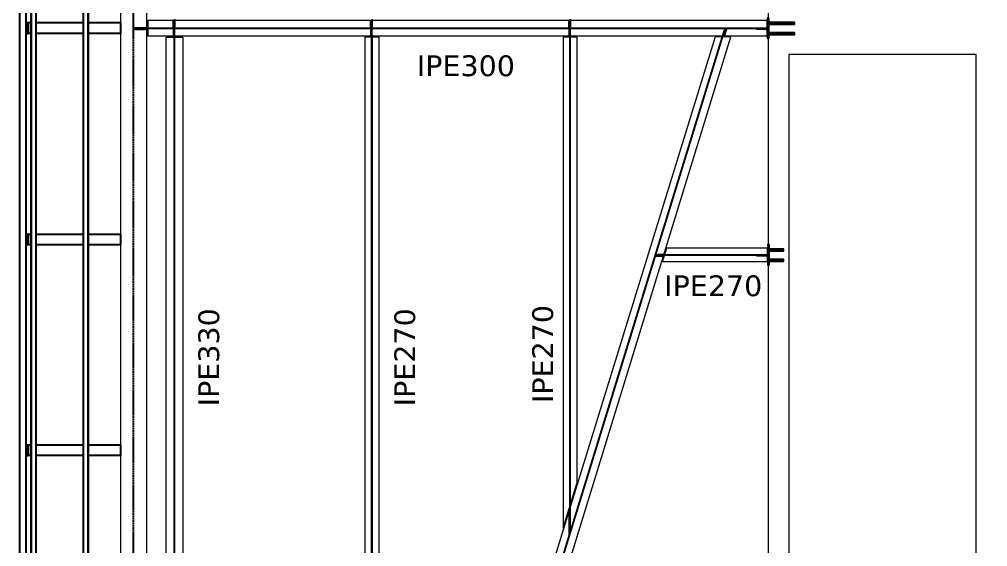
# Model space of a CAD drawing. Header units: millimetres. Extents: x -6598 to 74598, y -11659 to 33736.
# Drawn here: x -1098 to 8212, y 3134 to 8208 of the extents above; entities that cross this region are included whole.
import ezdxf

# ---------------------------------------------------------------- set-up
doc = ezdxf.new("R2010")
doc.units = ezdxf.units.MM
doc.header["$LTSCALE"] = 0.95
doc.linetypes.add('DXK_LINE_DOT3', pattern=[5.9187, 2.979, -0.9799, 0.9799, -0.9799])
for name, color, linetype, lineweight in [('0-1', 7, 'Continuous', 5), ('E_B_PLACA-1', 10, 'Continuous', 25), ('E_B_PLACA-2', 254, 'Continuous', 25), ('E_TEXTO', 3, 'Continuous', 9), ('E_VIGAS', 5, 'Continuous', 9), ('E_VIGAS-1', 5, 'Continuous', 25), ('E_VIGAS-2', 10, 'Continuous', 25), ('HCB-VIGAS', 4, 'Continuous', 15), ('HCB_ALMA', 255, 'Continuous', 5)]:
    doc.layers.add(name, color=color, linetype=linetype, lineweight=lineweight)
doc.layers.add('HCB-EJES', color=1, linetype='Continuous')
doc.layers.add('HCB-PLATINAS', color=5, linetype='Continuous')
doc.styles.add('VERDANA', font='verdana.ttf')

# ---------------------------------------------------------------- blocks, each defined once
blk = doc.blocks.new('EST_SFM_VIGA-METALICA-SECCION-C - EST_SFM_VIGA-METALICA-UPN160-1602621-_58_00m_N_E_-NIVEL-15 DOC')
at = {"layer": 'E_VIGAS-1'}
for p, q in [((14.4664, 0.0471), (-14.4554, 0.0471)), ((-14.46, -0.0179), (14.471, -0.0179))]:
    blk.add_line(p, q, dxfattribs=at)
blk = doc.blocks.new('EST_SFM_VIGA-METALICA-SECCION-C - EST_SFM_VIGA-METALICA-UPN100-1529610-_58_00m_N_E_-NIVEL-15 DOC')
at = {"layer": 'E_VIGAS-2'}
for p, q in [((14.393, 0.0321), (-14.4413, 0.0321)), ((-14.4417, -0.0179), (14.3931, -0.0179))]:
    blk.add_line(p, q, dxfattribs=at)
blk = doc.blocks.new('EST_SFM_VIGA-METALICA-SECCION-C - EST_SFM_VIGA-METALICA-UPN100-1529678-_58_00m_N_E_-NIVEL-15 DOC')
at = {"layer": 'E_VIGAS-2'}
for p, q in [((13.3738, 0.0179), (-13.4222, 0.0179)), ((-13.5042, -0.0321), (13.4558, -0.0321))]:
    blk.add_line(p, q, dxfattribs=at)
blk = doc.blocks.new('DCTIB_CNI_EST_MOD-1A-FAC_0001_rvt-1-_58_00m_N_E_-NIVEL-15 DOC')
at = {"layer": 'E_B_PLACA-1'}
for p, q in [((-75.1475, 138.9949), (-75.1475, 167.83)), ((-74.5974, 166.8104), (-74.5974, 140.0145))]:
    blk.add_line(p, q, dxfattribs=at)
at = {"layer": 'E_B_PLACA-2'}
for p, q in [((-75.1475, 167.83), (-75.1475, 138.9949)), ((-74.5974, 140.0145), (-74.5974, 166.8104))]:
    blk.add_line(p, q, dxfattribs=at)
at = {"layer": 'E_VIGAS-1'}
for p, q in [((-75.1766, 148.8349), (-75.1954, 148.8349)), ((-75.1953, 148.7877), (-75.1815, 148.7877)), ((-75.1815, 148.7877), (-75.1765, 148.7877)), ((-75.1813, 148.7877), (-75.1764, 148.7877)), ((-75.1765, 148.7877), (-75.1813, 148.7877)), ((-75.1766, 148.8349), (-75.1754, 148.8349)), ((-75.1766, 148.7975), (-75.1766, 148.8349)), ((-75.1754, 148.7349), (-75.1754, 148.8349)), ((-75.1754, 148.8349), (-75.1754, 148.7349)), ((-75.1475, 148.8349), (-75.1754, 148.8349)), ((-74.6474, 148.8349), (-75.0975, 148.8349)), ((-74.2871, 148.8349), (-74.5974, 148.8349)), ((-74.2871, 148.8349), (-74.2871, 148.7349)), ((-75.1954, 148.7349), (-75.1766, 148.7349)), ((-75.1815, 148.7821), (-75.1953, 148.7821)), ((-75.1764, 148.7821), (-75.1815, 148.7821)), ((-75.1813, 148.7821), (-75.1765, 148.7821)), ((-75.1763, 148.7821), (-75.1813, 148.7821)), ((-75.1766, 148.7349), (-75.1766, 148.7723)), ((-75.1754, 148.7349), (-75.1766, 148.7349)), ((-75.1475, 148.7349), (-75.1754, 148.7349)), ((-74.6474, 148.7349), (-75.0975, 148.7349)), ((-74.2871, 148.7349), (-74.5974, 148.7349)), ((-75.1766, 146.8043), (-75.1954, 146.8043)), ((-75.1953, 146.7571), (-75.1815, 146.7571)), ((-75.1815, 146.7515), (-75.1953, 146.7515)), ((-75.1815, 146.7571), (-75.1765, 146.7571)), ((-75.1764, 146.7515), (-75.1815, 146.7515)), ((-75.1813, 146.7571), (-75.1764, 146.7571)), ((-75.1765, 146.7571), (-75.1813, 146.7571)), ((-75.1813, 146.7515), (-75.1765, 146.7515)), ((-75.1763, 146.7515), (-75.1813, 146.7515)), ((-75.1766, 146.7669), (-75.1766, 146.8043)), ((-75.1766, 146.8043), (-75.1754, 146.8043)), ((-75.1766, 146.7043), (-75.1766, 146.7417)), ((-75.1754, 146.7043), (-75.1754, 146.8043)), ((-75.1754, 146.8043), (-75.1475, 146.8043)), ((-75.1754, 146.8043), (-75.1754, 146.7043)), ((-75.0975, 146.8043), (-74.6474, 146.8043)), ((-74.5974, 146.8043), (-74.2863, 146.8043)), ((-74.2863, 146.8043), (-74.2863, 146.7043)), ((-75.1954, 146.7043), (-75.1766, 146.7043)), ((-75.1754, 146.7043), (-75.1766, 146.7043)), ((-75.1754, 146.7043), (-75.1475, 146.7043)), ((-75.0975, 146.7043), (-74.6474, 146.7043)), ((-74.5974, 146.7043), (-74.2863, 146.7043)), ((-75.1766, 144.7737), (-75.1954, 144.7737)), ((-75.1953, 144.7265), (-75.1815, 144.7265)), ((-75.1815, 144.7209), (-75.1953, 144.7209)), ((-75.1815, 144.7265), (-75.1765, 144.7265)), ((-75.1764, 144.7209), (-75.1815, 144.7209)), ((-75.1813, 144.7265), (-75.1764, 144.7265)), ((-75.1765, 144.7265), (-75.1813, 144.7265)), ((-75.1813, 144.7209), (-75.1765, 144.7209)), ((-75.1763, 144.7209), (-75.1813, 144.7209)), ((-75.1766, 144.7737), (-75.1754, 144.7737)), ((-75.1766, 144.7363), (-75.1766, 144.7737)), ((-75.1766, 144.6737), (-75.1766, 144.7111)), ((-75.1754, 144.6737), (-75.1754, 144.7737)), ((-75.1754, 144.7737), (-75.1754, 144.6737)), ((-75.1475, 144.7737), (-75.1754, 144.7737)), ((-74.6474, 144.7737), (-75.0975, 144.7737)), ((-74.2863, 144.7737), (-74.5974, 144.7737)), ((-74.2863, 144.7737), (-74.2863, 144.6737)), ((-75.1954, 144.6737), (-75.1766, 144.6737)), ((-75.1754, 144.6737), (-75.1766, 144.6737)), ((-75.1475, 144.6737), (-75.1754, 144.6737)), ((-74.6474, 144.6737), (-75.0975, 144.6737)), ((-74.2863, 144.6737), (-74.5974, 144.6737))]:
    blk.add_line(p, q, dxfattribs=at)
for points, knots in [([(-75.1815, 148.7877), (-75.181, 148.7877), (-75.1801, 148.7879), (-75.179, 148.7885), (-75.1781, 148.7895), (-75.1774, 148.7909), (-75.1771, 148.7923), (-75.1769, 148.7933), (-75.1767, 148.7949), (-75.1766, 148.7964), (-75.1766, 148.7975)], [0, 0, 0, 0, 0.142857, 0.285714, 0.428571, 0.571429, 0.678571, 0.732143, 0.785714, 1, 1, 1, 1]), ([(-75.1766, 148.7723), (-75.1766, 148.7731), (-75.1767, 148.7747), (-75.1769, 148.7769), (-75.1774, 148.7788), (-75.1782, 148.7806), (-75.1795, 148.7819), (-75.1808, 148.7821), (-75.1815, 148.7821)], [0, 0, 0, 0, 0.142857, 0.285714, 0.428571, 0.571429, 0.785714, 1, 1, 1, 1]), ([(-75.1815, 146.7571), (-75.181, 146.7571), (-75.1801, 146.7572), (-75.179, 146.7578), (-75.1781, 146.7589), (-75.1774, 146.7603), (-75.1771, 146.7616), (-75.1769, 146.7627), (-75.1767, 146.7643), (-75.1766, 146.7657), (-75.1766, 146.7669)], [0, 0, 0, 0, 0.142857, 0.285714, 0.428571, 0.571429, 0.678571, 0.732143, 0.785714, 1, 1, 1, 1]), ([(-75.1766, 146.7417), (-75.1766, 146.7425), (-75.1767, 146.7441), (-75.1769, 146.7463), (-75.1774, 146.7482), (-75.1782, 146.75), (-75.1795, 146.7512), (-75.1808, 146.7515), (-75.1815, 146.7515)], [0, 0, 0, 0, 0.142857, 0.285714, 0.428571, 0.571429, 0.785714, 1, 1, 1, 1]), ([(-75.1815, 144.7265), (-75.181, 144.7265), (-75.1801, 144.7266), (-75.179, 144.7272), (-75.1781, 144.7283), (-75.1774, 144.7297), (-75.1771, 144.731), (-75.1769, 144.732), (-75.1767, 144.7336), (-75.1766, 144.7351), (-75.1766, 144.7363)], [0, 0, 0, 0, 0.142857, 0.285714, 0.428571, 0.571429, 0.678571, 0.732143, 0.785714, 1, 1, 1, 1]), ([(-75.1766, 144.7111), (-75.1766, 144.7119), (-75.1767, 144.7134), (-75.1769, 144.7156), (-75.1774, 144.7176), (-75.1782, 144.7193), (-75.1795, 144.7206), (-75.1808, 144.7209), (-75.1815, 144.7209)], [0, 0, 0, 0, 0.142857, 0.285714, 0.428571, 0.571429, 0.785714, 1, 1, 1, 1])]:
    blk.add_open_spline(points, degree=3, knots=knots, dxfattribs=at)
for name, p, rotation in [('EST_SFM_VIGA-METALICA-SECCION-C - EST_SFM_VIGA-METALICA-UPN160-1602621-_58_00m_N_E_-NIVEL-15 DOC', (-75.2425, 153.4179), 270), ('EST_SFM_VIGA-METALICA-SECCION-C - EST_SFM_VIGA-METALICA-UPN100-1529610-_58_00m_N_E_-NIVEL-15 DOC', (-75.1296, 153.3882), 269.9999999999999), ('EST_SFM_VIGA-METALICA-SECCION-C - EST_SFM_VIGA-METALICA-UPN100-1529678-_58_00m_N_E_-NIVEL-15 DOC', (-74.6153, 153.3882), 270.0000000000001)]:
    blk.add_blockref(name, p, dxfattribs=dict(at, rotation=rotation))

msp = doc.modelspace()

# ---------------------------------------------------------------- linework, layer by layer
at = {"layer": 'E_VIGAS', "color": 30, "true_color": 0xf26722}
for points in [[(6101, 26596), (6101, -1095.8), (61901.2, -1095.7), (61901.1, 26596)], [(8100.9, 500.1), (8100.9, 7870.2), (6301, 7870.2), (6301, 500.1)]]:
    msp.add_lwpolyline(points, close=True, dxfattribs=at)
at = {"layer": 'HCB-EJES', "linetype": 'DXK_LINE_DOT3'}
msp.add_line((0.1, -5780.2), (0.1, 31280.5), dxfattribs=at)
at = {"layer": 'HCB-PLATINAS', "color": 4}
for points in [[(6106, 8222.6), (6106, 8022.6), (6100, 8022.6), (6100, 8222.6)], [(6107.1, 6042.9), (6107.1, 5842.9), (6101.1, 5842.9), (6101.1, 6042.9)]]:
    msp.add_lwpolyline(points, close=True, dxfattribs=at)
at = {"layer": 'HCB-PLATINAS', "color": 5}
for points in [[(6107.5, 8172.1), (6106, 8168.5), (6107.5, 8164.8), (6108.4, 8162.8), (6114, 8160.5), (6151.5, 8160.5), (6356, 8160.5), (6356, 8176.5), (6151.5, 8176.5), (6114, 8176.5), (6108.4, 8174.1)], [(6107.5, 8072.1), (6106, 8068.5), (6107.5, 8064.8), (6108.4, 8062.8), (6114, 8060.5), (6151.5, 8060.5), (6356, 8060.5), (6356, 8076.5), (6151.5, 8076.5), (6114, 8076.5), (6108.4, 8074.1)], [(6108.6, 5992.4), (6107.1, 5988.8), (6108.6, 5985.2), (6109.4, 5983.1), (6115.1, 5980.8), (6152.6, 5980.8), (6251.1, 5980.8), (6251.1, 5996.8), (6152.6, 5996.8), (6115.1, 5996.8), (6109.4, 5994.5)], [(6108.6, 5892.4), (6107.1, 5888.8), (6108.6, 5885.2), (6109.4, 5883.1), (6115.1, 5880.8), (6152.6, 5880.8), (6251.1, 5880.8), (6251.1, 5896.8), (6152.6, 5896.8), (6115.1, 5896.8), (6109.4, 5894.5)]]:
    msp.add_lwpolyline(points, close=True, dxfattribs=at)
at = {"layer": 'HCB-VIGAS'}
for points in [[(-125.1, 185.1), (125.9, 185.1), (126, 25315.1), (-125, 25315.1)], [(135.9, 8047.6), (6091.1, 8047.6), (6091.1, 8197.6), (135.9, 8197.6)], [(389.5, 8126.1), (379.5, 8126.1), (379.5, 8197.6), (389.5, 8197.6)], [(389.5, 8207.5), (395.7, 8207.5), (395.7, 8136.1), (389.5, 8136.1)], [(2289.5, 8126.2), (2279.5, 8126.2), (2279.5, 8197.6), (2289.5, 8197.6)], [(2289.5, 8207.6), (2295.7, 8207.6), (2295.7, 8136.2), (2289.5, 8136.2)], [(4194.6, 8126.2), (4184.6, 8126.2), (4184.6, 8197.6), (4194.6, 8197.6)], [(4194.6, 8207.6), (4200.8, 8207.6), (4200.8, 8136.2), (4194.6, 8136.2)], [(125.9, 8109.4), (125.9, 8119.4), (-0.1, 8119.4), (-0.1, 8109.4)], [(135.9, 8125.6), (11.7, 8125.6), (11.7, 8119.4), (135.9, 8119.4)], [(389.5, 8119), (379.5, 8119), (379.5, 8047.6), (389.5, 8047.6)], [(389.5, 8037.6), (395.7, 8037.6), (395.7, 8109), (389.5, 8109)], [(2289.5, 8119), (2279.5, 8119), (2279.5, 8047.5), (2289.5, 8047.5)], [(2289.5, 8037.6), (2295.7, 8037.6), (2295.7, 8109), (2289.5, 8109)], [(4194.4, 8119), (4184.4, 8119), (4184.4, 8047.5), (4194.4, 8047.5)], [(4194.4, 8037.5), (4200.6, 8037.5), (4200.6, 8109), (4194.4, 8109)], [(5668, 8038.3), (5661.1, 8038.3), (5683.4, 8110.7), (5690.3, 8110.7)], [(5692.8, 8119), (5703.3, 8119), (5681.3, 8047.6), (5670.9, 8047.6)], [(6100, 8119), (5990, 8119), (5990, 8113), (6100, 8113)], [(472.6, 895.2), (312.6, 895.2), (312.6, 8037.6), (472.6, 8037.6)], [(2225.1, 898), (2360.1, 898), (2360.1, 8037.6), (2225.1, 8037.6)], [(3328.8, 184.9), (5742.4, 8038.3), (5592.4, 8038.3), (3172, 185)], [(4130, 3312.1), (4265, 3750), (4265, 8037.5), (4130, 8037.5)], [(5129, 6010), (6091.1, 6009.9), (6091.1, 5874.9), (5087.6, 5875.2)], [(5094.3, 5929.6), (5097.4, 5939.5), (5022.6, 5939.6), (5019.6, 5929.6)], [(5039.1, 5945.8), (5037.2, 5939.6), (5107.3, 5939.5), (5109.2, 5945.7)], [(6101.1, 5939.1), (5991.1, 5939.1), (5991.1, 5933.1), (6101.1, 5933.1)], [(4194.1, 3303), (4200.9, 3324.5), (4200.8, 3541.7), (4194.2, 3520.3)], [(4194.2, 3502.3), (4184.1, 3469.4), (4184.1, 3235.4), (4194.1, 3267.9)]]:
    msp.add_lwpolyline(points, close=True, dxfattribs=at)
at = {"layer": 'HCB_ALMA'}
for p, q in [((136, 8126.1), (6091.1, 8126.1)), ((136, 8119), (6091.1, 8119)), ((388.9, 895.2), (388.9, 8037.6)), ((396.4, 895.2), (396.4, 8037.6)), ((2289.3, 898), (2289.3, 8037.6)), ((2295.9, 898), (2295.9, 8037.6)), ((3246.7, 185), (5660.2, 8038.3)), ((3254.2, 185), (5667.6, 8038.3)), ((4194.2, 3520.3), (4194.2, 8037.5)), ((4200.8, 3541.7), (4200.8, 8037.5)), ((5109.5, 5945.7), (6091.1, 5945.7)), ((5109.5, 5939.1), (6091.1, 5939.1))]:
    msp.add_line(p, q, dxfattribs=at)

# ---------------------------------------------------------------- block references
at = {"layer": '0-1', "xscale": 1000, "yscale": 1000, "zscale": 1000}
msp.add_blockref('DCTIB_CNI_EST_MOD-1A-FAC_0001_rvt-1-_58_00m_N_E_-NIVEL-15 DOC', (74162.1, -140662.4), dxfattribs=at)

# ---------------------------------------------------------------- texts
at = {"layer": 'E_TEXTO', "char_height": 200, "attachment_point": 1, "style": 'VERDANA'}
for s, insert, width in [('IPE300', (2723.7, 7861.1), 2013.707), ('IPE270', (5102.3, 5744.3), 1206.139)]:
    msp.add_mtext(s, dxfattribs=dict(at, insert=insert, width=width))
at = {"layer": 'E_TEXTO', "char_height": 200, "width": 1206.139, "attachment_point": 1, "rotation": 90, "style": 'VERDANA'}
for s, insert in [('IPE330', (622.7, 4484.2)), ('IPE270', (2507.3, 4484.2)), ('IPE270', (3833.7, 4515.7))]:
    msp.add_mtext(s, dxfattribs=dict(at, insert=insert))

doc.saveas('drawing.dxf')
